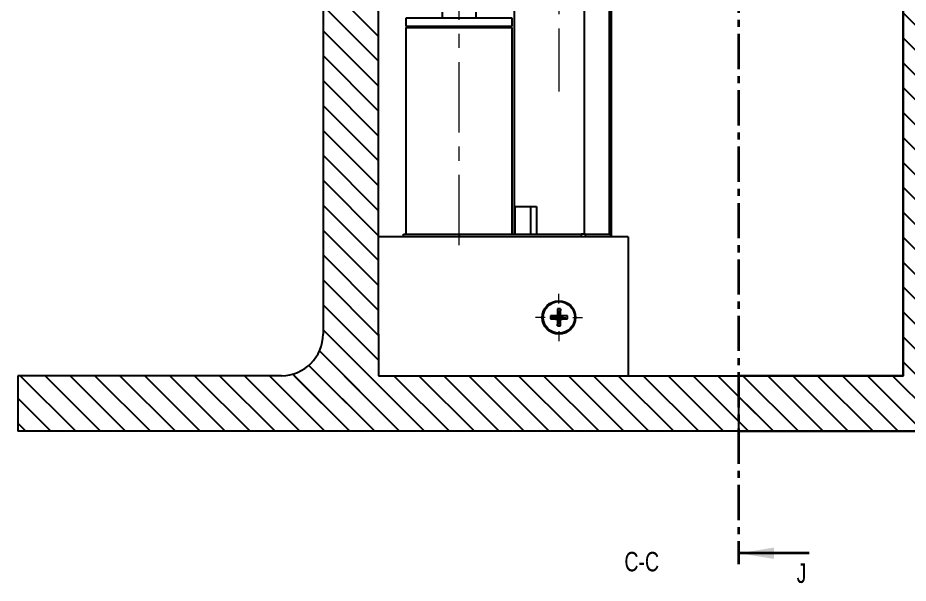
# Model space of a CAD drawing. Header units: millimetres. Extents: x 2 to 1186, y 2 to 838.
# Drawn here: x 280.2 to 440.6, y 535.1 to 637 of the extents above; entities that cross this region are included whole.
import ezdxf

# ---------------------------------------------------------------- set-up
doc = ezdxf.new("R2010")
doc.units = ezdxf.units.MM
doc.linetypes.add('CENTER', pattern=[10.16, 6.35, -1.27, 1.27, -1.27])
doc.linetypes.add('CENTERX2', pattern=[20.32, 12.7, -2.54, 2.54, -2.54])
doc.styles.add('SLDTEXTSTYLE0', font='TXT', dxfattribs={"width": 0.75})

# ---------------------------------------------------------------- blocks, each defined once
blk = doc.blocks.new('SW_CENTERMARKSYMBOL_14')
at = {"color": 0, "linetype": 'Continuous', "lineweight": 18}
for p, q in [((0, 2.5), (0, 4.25)), ((-2.5, 0), (-4.25, 0)), ((0, 0), (-1.25, 0)), ((0, 0), (0, 1.25)), ((0, 0), (0, -1.25)), ((0, 0), (1.25, 0)), ((2.5, 0), (4.25, 0)), ((0, -2.5), (0, -4.25))]:
    blk.add_line(p, q, dxfattribs=at)

msp = doc.modelspace()

# ---------------------------------------------------------------- hatches: boundary and pattern name
h = msp.add_hatch()
h.set_pattern_fill('ANSI31', color=256, angle=90)
h.paths.add_polyline_path([(455.17, 693.03), (450.17, 693.03), (450.17, 684.03), (450.21, 684.03), (450.21, 682.53), (447.21, 682.53), (447.21, 676.03), (447.21, 676.03), (447.21, 675.4), (447.06, 675.4), (447.06, 674.89), (446.21, 674.59), (446.21, 674.59), (445.36, 674.89), (445.36, 675.4), (445.21, 675.4), (445.21, 676.03), (445.2, 676.03), (445.21, 676.03), (445.21, 682.53), (440.17, 682.53), (440.17, 667.53), (439.72, 667.53), (439.72, 572.53), (410.05, 572.53), (410.05, 562.53), (497.75, 562.53), (497.75, 572.53), (455.17, 572.53)])
h = msp.add_hatch()
h.set_pattern_fill('ANSI31', color=256, angle=90)
h.paths.add_polyline_path([(345.17, 667.53), (307.67, 667.53), (307.67, 662.53), (327.67, 662.53, -0.414214), (335.17, 655.03), (335.17, 580.03, -0.414214), (327.67, 572.53), (280.17, 572.53), (280.17, 562.53), (410.05, 562.53), (410.05, 572.53), (345.17, 572.53), (345.17, 580.03)])
h.paths.add_polyline_path([(307.67, 667.53), (302.67, 667.53), (292.67, 662.53), (307.67, 662.53)], flags=17)
h.paths.add_polyline_path([(302.67, 682.53), (289.67, 682.53), (289.67, 685.03), (288.17, 685.03, 0.388588), (287.67, 684.57, 0.068152), (287.7, 684.44), (288.13, 683.28), (287.67, 683.28), (287.67, 682.53), (285.17, 682.53), (285.17, 670.03, 0.414214), (292.67, 662.53), (302.67, 667.53)])
h = msp.add_hatch()
h.set_pattern_fill('ANSI31', color=256, angle=90)
h.paths.add_polyline_path([(410.05, 572.53), (327.67, 572.53), (280.17, 572.53), (280.17, 562.53), (410.05, 562.53)])
h.paths.add_polyline_path([(497.75, 572.53), (455.17, 572.53), (410.05, 572.53), (410.05, 562.53), (497.75, 562.53)])

# ---------------------------------------------------------------- linework, layer by layer
at = {"color": 7, "linetype": 'CENTER', "lineweight": 35}
msp.add_line((410.05, 786.53), (410.05, 538.53), dxfattribs=at)
at = {"color": 7, "linetype": 'CENTERX2', "lineweight": 18}
for p, q in [((377.67, 675.77), (377.67, 623.77)), ((359.67, 596.03), (359.67, 640.03))]:
    msp.add_line(p, q, dxfattribs=at)
for p, q in [((345.17, 580.03), (345.17, 667.53)), ((439.72, 572.53), (439.72, 667.53)), ((345.17, 580.03), (345.17, 572.53)), ((345.17, 572.53), (439.72, 572.53))]:
    msp.add_line(p, q)
at = {"color": 7, "linetype": 'Continuous', "lineweight": 25}
for p, q in [((335.17, 655.03), (335.17, 580.03)), ((369.67, 598.03), (369.67, 645.53)), ((382.26, 598.03), (382.26, 645.53)), ((386.74, 645.53), (386.74, 598.03)), ((387.17, 598.03), (387.17, 645.53)), ((350.17, 635.53), (350.17, 637.03)), ((350.17, 637.03), (360.59, 637.03)), ((356.67, 637.03), (356.67, 638.03)), ((360.59, 637.03), (369.17, 637.03)), ((362.67, 638.03), (362.67, 637.03)), ((369.17, 637.03), (369.17, 635.53)), ((350.17, 635.53), (360.59, 635.53)), ((350.27, 635.28), (350.27, 635.53)), ((360.59, 635.53), (369.17, 635.53)), ((369.07, 635.53), (369.07, 635.28)), ((350.17, 598.03), (350.17, 635.28)), ((350.17, 635.28), (360.59, 635.28)), ((360.59, 635.28), (369.17, 635.28)), ((369.17, 635.28), (369.17, 598.03)), ((369.72, 603.03), (372.54, 603.03)), ((369.72, 603.03), (369.72, 598.03)), ((372.54, 603.03), (372.54, 598.03)), ((372.54, 603.03), (373.61, 603.03)), ((373.61, 603.03), (373.61, 598.03)), ((390.17, 597.53), (345.17, 597.53)), ((349.67, 597.53), (349.67, 598.03)), ((349.67, 598.03), (359.67, 598.03)), ((359.67, 598.03), (381.68, 598.03)), ((359.67, 598.03), (359.67, 597.53)), ((382.47, 598.03), (381.68, 598.03)), ((381.68, 598.03), (381.68, 597.53)), ((382.47, 598.03), (386.96, 598.03)), ((382.47, 597.53), (382.47, 598.03)), ((387.17, 598.03), (386.96, 598.03)), ((386.96, 598.03), (386.96, 597.53)), ((387.17, 597.53), (387.17, 598.03)), ((390.17, 597.53), (390.17, 572.53)), ((377.4, 584.55), (377.53, 583.17)), ((377.94, 584.55), (377.81, 583.17)), ((376.15, 583.3), (377.53, 583.17)), ((376.15, 582.76), (377.53, 582.89)), ((377.53, 583.17), (377.39, 583.31)), ((377.39, 582.75), (377.53, 582.89)), ((377.4, 581.5), (377.53, 582.89)), ((377.53, 583.17), (377.53, 582.89)), ((377.53, 583.17), (377.81, 583.17)), ((377.81, 582.89), (377.53, 582.89)), ((377.95, 583.31), (377.81, 583.17)), ((379.2, 583.3), (377.81, 583.17)), ((377.81, 582.89), (377.81, 583.17)), ((379.2, 582.76), (377.81, 582.89)), ((377.81, 582.89), (377.95, 582.75)), ((377.94, 581.5), (377.81, 582.89)), ((280.17, 572.53), (280.17, 562.53)), ((327.67, 572.53), (280.17, 572.53)), ((497.75, 562.53), (280.17, 562.53))]:
    msp.add_line(p, q, dxfattribs=at)
at = {"color": 7, "linetype": 'Continuous', "lineweight": 35}
msp.add_line((422.75, 540.53), (410.05, 540.53), dxfattribs=at)
msp.add_lwpolyline([(455.17, 693.03), (450.17, 693.03), (450.17, 684.03), (450.21, 684.03), (450.21, 682.53), (447.21, 682.53), (447.21, 676.03), (445.21, 676.03), (445.21, 682.53), (440.17, 682.53), (440.17, 667.53), (439.72, 667.53), (439.72, 572.53), (410.05, 572.53), (410.05, 562.53), (497.75, 562.53), (497.75, 572.53), (455.17, 572.53), (455.17, 693.03)], close=True)
at = {"color": 7, "linetype": 'Continuous', "lineweight": 25}
for radius in [3, 2.84]:
    msp.add_circle((377.67, 583.03), radius, dxfattribs=at)
for centre, radius, start, end in [((440.8, 583.06), 63.42, 178.6464, 179.7681), ((377.67, 577.32), 7.24, 87.889, 92.111), ((314.54, 583.06), 63.42, 0.2319, 1.3536), ((383.38, 583.03), 7.24, 177.889, 182.111), ((377.64, 519.9), 63.42, 90.2319, 91.3536), ((377.64, 646.16), 63.42, 268.6464, 269.7681), ((440.8, 583), 63.42, 180.2319, 181.3536), ((314.54, 583), 63.42, 358.6464, 359.7681), ((377.7, 519.9), 63.42, 88.6464, 89.7681), ((377.7, 646.16), 63.42, 270.2319, 271.3536), ((371.96, 583.03), 7.24, 357.889, 2.111), ((377.67, 588.74), 7.24, 267.889, 272.111), ((327.67, 580.03), 7.5, 270, 0)]:
    msp.add_arc(centre, radius, start, end, dxfattribs=at)
at = {"color": 7, "linetype": 'Continuous', "lineweight": 35}
msp.add_solid([(410.05, 540.53), (416.4, 539.51), (416.4, 541.55)], dxfattribs=at)

# ---------------------------------------------------------------- block references
at = {"color": 7, "linetype": 'Continuous', "lineweight": 0, "xscale": -1}
msp.add_blockref('SW_CENTERMARKSYMBOL_14', (377.67, 583.03), dxfattribs=at)

# ---------------------------------------------------------------- texts
at = {"color": 7, "linetype": 'Continuous', "lineweight": 0, "insert": (392.59, 540.77), "char_height": 3.5, "attachment_point": 2, "style": 'SLDTEXTSTYLE0'}
msp.add_mtext('C-C', dxfattribs=at)
at = {"color": 7, "linetype": 'Continuous', "insert": (420.5, 538.68), "char_height": 3.5, "attachment_point": 1, "style": 'SLDTEXTSTYLE0'}
msp.add_mtext('J', dxfattribs=at)

doc.saveas('drawing.dxf')
